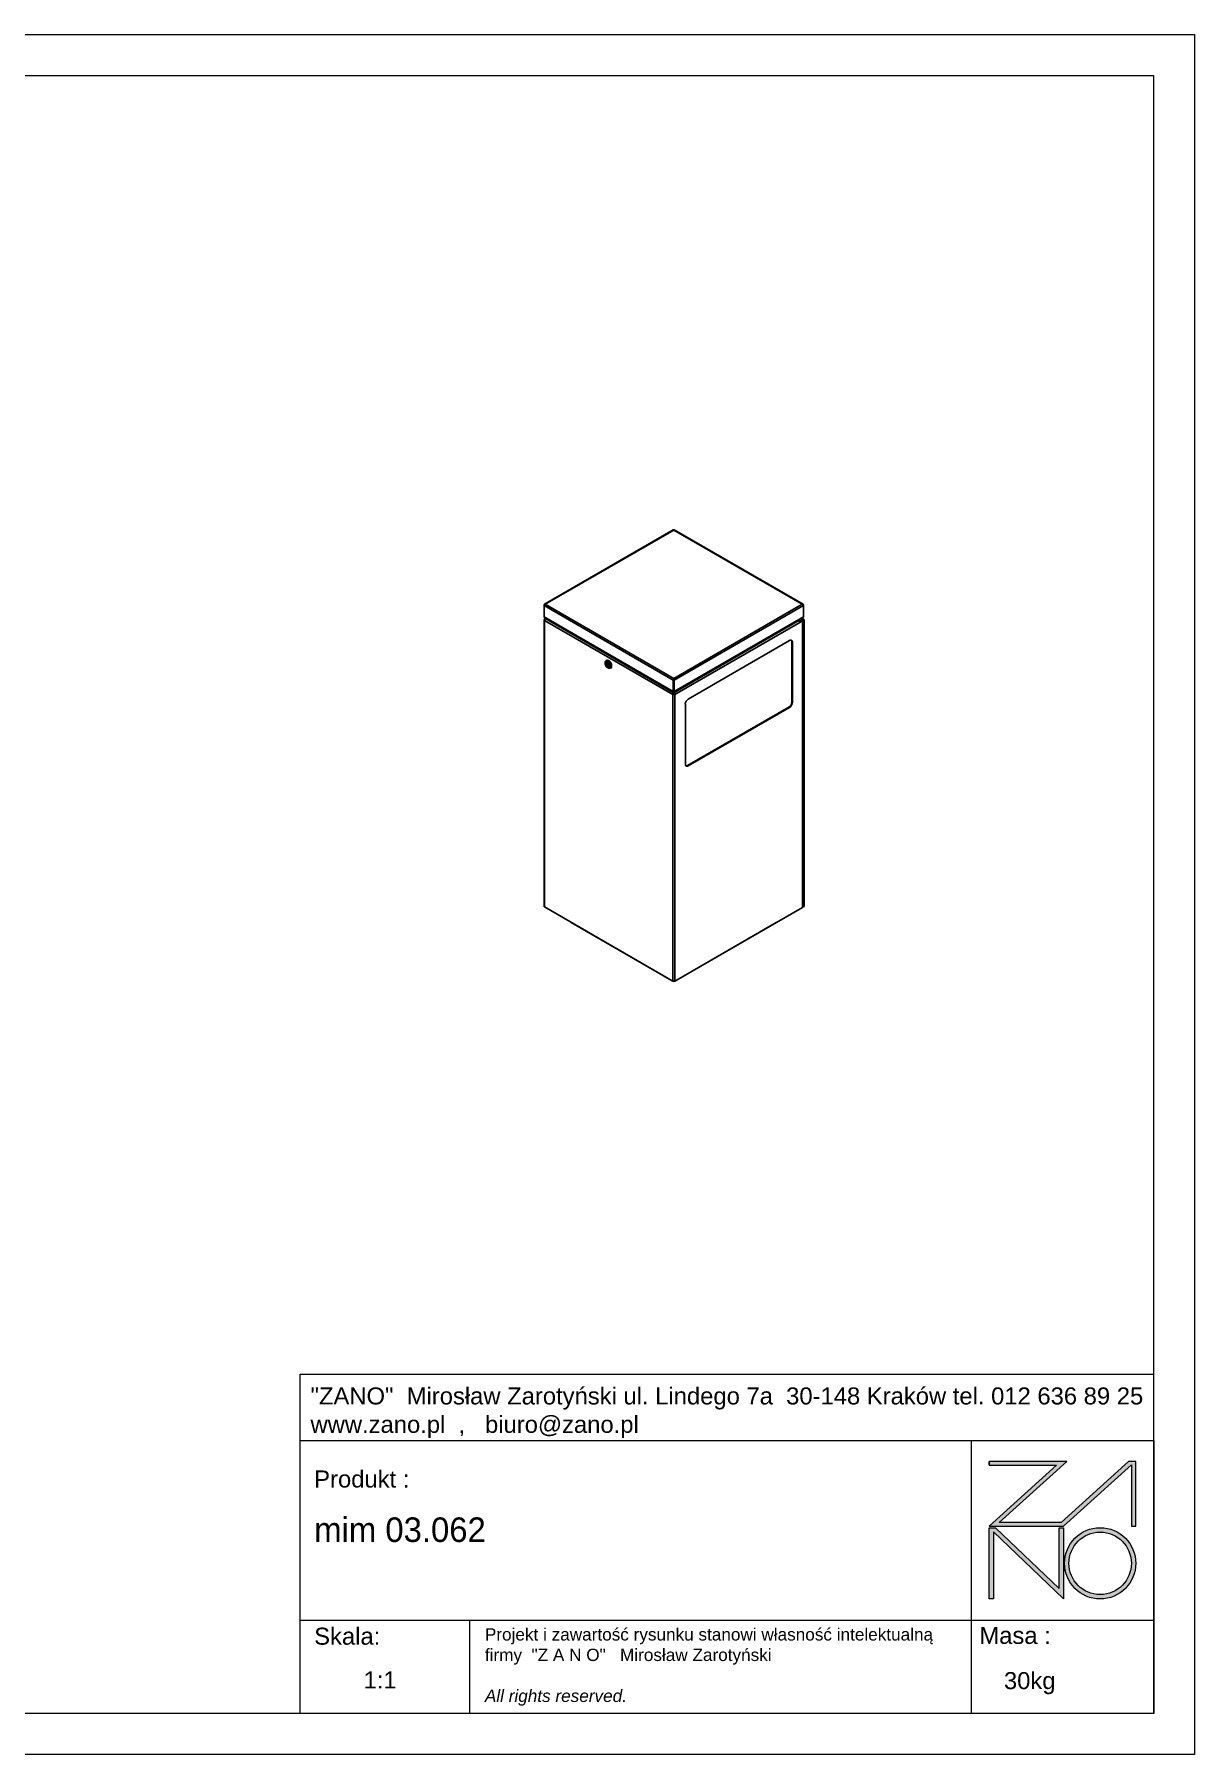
# Model space of a CAD drawing. Header units: millimetres. Extents: x -2069 to 3871, y -7598 to -3398.
# Drawn here: x 1038 to 3871, y -7598 to -3398 of the extents above; entities that cross this region are included whole.
import ezdxf

# ---------------------------------------------------------------- set-up
doc = ezdxf.new("R2010")
doc.units = ezdxf.units.MM
doc.layers.add('tabelka', color=155, linetype='Continuous')

# ---------------------------------------------------------------- blocks, each defined once
blk = doc.blocks.new('zano')
at = {"layer": 'Defpoints', "lineweight": 5}
for points in [[(6270.2, 3716.2), (6270.2, 3707.4), (6434.8, 3707.4), (6270.2, 3558.4), (6452.4, 3558.4), (6617.9, 3708.2), (6617.9, 3558.4), (6628.6, 3558.4), (6628.6, 3716.2), (6610.7, 3716.2), (6446.1, 3567.2), (6295.4, 3567.2), (6459.9, 3716.2), (6270.2, 3716.2), (6270.2, 3707.4)], [(6270.2, 3554.4), (6286.2, 3554.4), (6441.7, 3405.6), (6441.7, 3554.4), (6452.4, 3554.4), (6452.4, 3380.5), (6281, 3544.6), (6281, 3380.5), (6270.2, 3380.5)]]:
    blk.add_hatch(color=251, dxfattribs=at).paths.add_polyline_path(points)
h = blk.add_hatch(color=251, dxfattribs=at)
h.paths.add_polyline_path([(6454.7, 3467.4, 1), (6628.6, 3467.4, 1)])
h.paths.add_polyline_path([(6617.9, 3467.4, -1), (6465.4, 3467.4, -1)], flags=16)
at = {"layer": 'Defpoints', "color": 251, "lineweight": 5}
blk.add_lwpolyline([(6434.8, 3707.4), (6270.2, 3558.4), (6452.4, 3558.4), (6617.9, 3708.2), (6617.9, 3558.4), (6628.6, 3558.4), (6628.6, 3716.2), (6610.7, 3716.2), (6446.1, 3567.2), (6295.4, 3567.2), (6459.9, 3716.2), (6270.2, 3716.2), (6270.2, 3707.4), (6432.1, 3707.4)], dxfattribs=at)
for points in [[(6270.2, 3716.2), (6270.2, 3707.4), (6434.8, 3707.4), (6270.2, 3558.4), (6452.4, 3558.4), (6617.9, 3708.2), (6617.9, 3558.4), (6628.6, 3558.4), (6628.6, 3716.2), (6610.7, 3716.2), (6446.1, 3567.2), (6295.4, 3567.2), (6459.9, 3716.2), (6270.2, 3716.2), (6270.2, 3707.4)], [(6270.2, 3554.4), (6286.2, 3554.4), (6441.7, 3405.6), (6441.7, 3554.4), (6452.4, 3554.4), (6452.4, 3380.5), (6281, 3544.6), (6281, 3380.5), (6270.2, 3380.5)]]:
    blk.add_lwpolyline(points, close=True, dxfattribs=at)
for radius in [87, 76.3]:
    blk.add_circle((6541.7, 3467.4), radius, dxfattribs=at)
blk = doc.blocks.new('TABELA')
at = {"layer": 'tabelka', "lineweight": 5}
for p, q in [((4587.4, 3929.4), (6672.4, 3929.4)), ((4587.4, 3767.6), (4587.4, 3929.4)), ((4587.4, 3929.4), (6672.4, 3929.4)), ((6226.5, 3767.6), (6226.5, 3329)), ((4587.4, 3329), (6672.4, 3329)), ((5001.6, 3329), (5001.6, 3100.4)), ((6226.5, 3329), (6226.5, 3100.4))]:
    blk.add_line(p, q, dxfattribs=at)
blk.add_lwpolyline([(4587.4, 3767.6), (6672.4, 3767.6), (6672.4, 3100.4), (4587.4, 3100.4)], close=True, dxfattribs=at)
blk.add_blockref('zano', (0, 0))
at = {"layer": 'tabelka', "lineweight": 5, "attachment_point": 1}
for s, insert, char_height, width in [('{\\fArial|b0|i0|c238|p34;"ZANO"  Mirosław Zarotyński ul. Lindego 7a  30-148 Kraków tel. 012 636 89 25\\Pwww.zano.pl  ,   biuro@zano.pl}', (4613, 3896.9), 41.595, 2040.38), ('{\\fArial|b0|i0|c238|p34;Produkt : }', (4622, 3694.1), 41.595, 265.273), ('{\\fCentury Gothic|b0|i0|c238|p34;mim 03.062}', (4622, 3579.5), 60, 713.135), ('{\\fArial|b0|i0|c238|p34;Skala: }', (4622, 3310.3), 41.595, 191.675), ('{\\fArial|b0|i0|c238|p34;Masa :}', (6246.7, 3312.2), 41.595, 200.457), ('{\\fArial|b0|i0|c238|p34;1:1}', (4742.5, 3203.5), 41.595, 42.482), ('{\\fArial|b0|i0|c238|p34;30kg}', (6306.7, 3201.8), 41.595, 42.482)]:
    blk.add_mtext(s, dxfattribs=dict(at, insert=insert, char_height=char_height, width=width))
at = {"layer": 'tabelka', "color": 1, "lineweight": 5, "insert": (5038.9, 3308.9), "char_height": 30, "width": 1186.12, "attachment_point": 1}
blk.add_mtext('{\\fArial|b0|i0|c0|p34;Projekt i zawartość rysunku stanowi własność intelektualną firmy \\fArial|b0|i0|c238|p34; "Z A N O"   Mirosław Zarotyński\\fArial|b0|i1|c238|p34;\\P\\PAll rights reserved.}', dxfattribs=at)
blk = doc.blocks.new('iyometria')
for p, q in [((11233.6, -143.3), (10918.8, -325)), ((11234.7, -143.7), (10920.7, -324.9)), ((11548.6, -324.9), (11234.7, -143.7)), ((11550.5, -325), (11235.8, -143.3)), ((10917.8, -326.6), (10918.3, -327)), ((10917.8, -326.6), (10917.8, -328.2)), ((11233.4, -510.3), (10917.8, -328.2)), ((10917.8, -355.9), (10917.8, -328.2)), ((10920.7, -324.9), (11234.7, -506.2)), ((11234.7, -506.2), (11548.6, -324.9)), ((11236, -510.3), (11551.6, -328.2)), ((11551.6, -326.6), (11551, -326.9)), ((11551.6, -326.6), (11551.6, -328.2)), ((11551.6, -328.2), (11551.6, -355.9)), ((10917.8, -355.9), (11233.4, -538.1)), ((10917.9, -363.3), (10917.9, -1062.7)), ((10918.9, -357.6), (11233.5, -539.2)), ((10919.9, -362.5), (10918.9, -361.9)), ((11232.2, -545.6), (10918.9, -364.8)), ((10918.9, -364.8), (10918.9, -1064.1)), ((10921.7, -359.2), (10919.9, -360.2)), ((10921.9, -360.2), (10922.7, -359.8)), ((10923.5, -360.2), (10921.9, -360.2)), ((10921.9, -360.2), (10921.9, -360.8)), ((11234.2, -541), (10921.9, -360.8)), ((10921.9, -360.8), (10924.5, -360.8)), ((11235.2, -541), (11540.1, -365)), ((11235.9, -539.2), (11550.4, -357.6)), ((11236, -538.1), (11551.6, -355.9)), ((11237.1, -545.6), (11542.6, -369.3)), ((11538.9, -364.3), (11540.1, -365)), ((11543.3, -366), (11539.6, -363.8)), ((11543.3, -367.6), (11541.9, -366.8)), ((11542.3, -367.8), (11543, -367.4)), ((11542.6, -369.3), (11549, -365.6)), ((11550.4, -361.9), (11543.3, -366)), ((11550.4, -363.6), (11543.3, -367.6)), ((11543.3, -366), (11543.3, -367.6)), ((11550.4, -361.9), (11546.7, -359.8)), ((11552.1, -361.7), (11547.7, -359.2)), ((11549, -365.6), (11547.9, -365)), ((11549, -365.6), (11549, -1065)), ((11550, -1063.5), (11550, -364.2)), ((11550.4, -363.6), (11550.4, -361.9)), ((11551.5, -364.2), (11550.4, -363.6)), ((11552.9, -363.3), (11551.5, -364.2)), ((11551.5, -1063.5), (11551.5, -364.2)), ((11552.9, -1062.7), (11552.9, -363.3)), ((11517.5, -413.6), (11270, -556.4)), ((11517.5, -413.6), (11518.9, -412.9)), ((11518.9, -412.9), (11520.2, -412.6)), ((11520.2, -412.6), (11521.4, -412.7)), ((11521.4, -412.7), (11522.5, -413.1)), ((11522.5, -413.1), (11523.4, -413.8)), ((11524.6, -417.6), (11523.2, -416.8)), ((11523.2, -563.8), (11523.2, -416.8)), ((11523.4, -413.8), (11524, -414.8)), ((11524, -414.8), (11524.4, -416.1)), ((11524.4, -416.1), (11524.6, -417.6)), ((11524.6, -564.6), (11524.6, -417.6)), ((11066.9, -467.5), (11066.9, -468.9)), ((11066.9, -469.3), (11067, -467.8)), ((11067.1, -470.8), (11066.9, -469.3)), ((11067, -467.8), (11067.3, -466.6)), ((11067.3, -467.1), (11067.1, -468.4)), ((11067.1, -468.4), (11067.1, -469.9)), ((11067.1, -469.9), (11067.4, -471.4)), ((11067.6, -472.5), (11067.1, -470.8)), ((11067.3, -466.6), (11067.8, -465.6)), ((11067.8, -466.1), (11067.3, -467.1)), ((11067.4, -471.4), (11067.9, -473.1)), ((11068.2, -474.1), (11067.6, -472.5)), ((11068.6, -465.3), (11067.8, -466.1)), ((11067.8, -465.6), (11068, -465.4)), ((11067.9, -473.1), (11068.6, -474.7)), ((11069.1, -475.7), (11068.2, -474.1)), ((11068.3, -470.1), (11068.4, -468.9)), ((11068.5, -471.5), (11068.3, -470.1)), ((11068.4, -468.9), (11068.7, -467.9)), ((11069, -473), (11068.5, -471.5)), ((11069.5, -464.9), (11068.6, -465.3)), ((11068.6, -474.7), (11069.6, -476.2)), ((11068.7, -467.9), (11069.2, -467.1)), ((11069.3, -462.5), (11068.8, -462.8)), ((11069.6, -474.4), (11069, -473)), ((11069.3, -468.2), (11069.1, -469.2)), ((11069.1, -469.2), (11069.1, -470.5)), ((11069.1, -470.5), (11069.3, -471.8)), ((11070.2, -477.1), (11069.1, -475.7)), ((11069.2, -467.1), (11070, -466.6)), ((11069.8, -462), (11069.3, -462.3)), ((11070.4, -462.2), (11069.3, -462.5)), ((11069.8, -467.4), (11069.3, -468.2)), ((11069.3, -471.8), (11069.8, -473.2)), ((11070.6, -464.8), (11069.5, -464.9)), ((11070.5, -475.7), (11069.6, -474.4)), ((11069.6, -476.2), (11070.7, -477.5)), ((11070.3, -466.9), (11069.8, -467.4)), ((11069.8, -473.2), (11070.5, -474.5)), ((11070, -466.6), (11070.9, -466.4)), ((11071.4, -478.4), (11070.2, -477.1)), ((11071.7, -462.1), (11070.4, -462.2)), ((11070.5, -474.5), (11071.4, -475.7)), ((11071.5, -476.8), (11070.5, -475.7)), ((11071.8, -465), (11070.6, -464.8)), ((11070.7, -477.5), (11071.9, -478.7)), ((11070.9, -466.4), (11072, -466.5)), ((11071, -470.1), (11074.2, -468.3)), ((11071, -470.1), (11075.7, -469.7)), ((11071, -470.5), (11075.3, -475.8)), ((11075, -470.4), (11071.4, -470.8)), ((11071.4, -470.8), (11075, -475.3)), ((11071.4, -475.7), (11072.4, -476.7)), ((11072.6, -479.4), (11071.4, -478.4)), ((11072.6, -477.7), (11071.5, -476.8)), ((11073, -462.5), (11071.7, -462.1)), ((11073.1, -465.5), (11071.8, -465)), ((11071.9, -478.7), (11073.1, -479.5)), ((11072, -466.5), (11073.1, -467)), ((11072.4, -476.7), (11073.5, -477.5)), ((11073.7, -478.4), (11072.6, -477.7)), ((11073.9, -480.1), (11072.6, -479.4)), ((11072.9, -467.2), (11073, -468.2)), ((11074.4, -463.1), (11073, -462.5)), ((11073, -468.2), (11073.1, -469)), ((11073.3, -465.7), (11073.1, -465.5)), ((11073.1, -467), (11074.2, -467.8)), ((11073.1, -479.5), (11074.4, -480.1)), ((11073.2, -465.2), (11074.4, -466.1)), ((11073.2, -479.8), (11074.4, -480.4)), ((11073.5, -477.5), (11074.5, -477.9)), ((11074.8, -478.7), (11073.7, -478.4)), ((11075.1, -480.5), (11073.9, -480.1)), ((11074.2, -467.8), (11075.2, -468.8)), ((11074.5, -468.3), (11074.2, -468.3)), ((11075.7, -464), (11074.4, -463.1)), ((11074.4, -466.1), (11075.6, -467.2)), ((11074.4, -480.1), (11075.6, -480.3)), ((11074.5, -477.9), (11075.5, -478)), ((11074.5, -480.5), (11075.8, -481.1)), ((11075.2, -462.5), (11074.8, -462.3)), ((11075.7, -478.7), (11074.8, -478.7)), ((11075, -475.3), (11075, -470.4)), ((11075.3, -462.4), (11075.1, -462.3)), ((11076.3, -480.6), (11075.1, -480.5)), ((11075.2, -468.8), (11076.1, -470.1)), ((11075.4, -462.5), (11075.3, -462.4)), ((11075.6, -462.6), (11075.4, -462.5)), ((11075.5, -478), (11076.4, -477.8)), ((11075.6, -467.2), (11076.8, -468.6)), ((11075.6, -480.3), (11076.7, -480.2)), ((11077.1, -465.2), (11075.7, -464)), ((11075.7, -469.7), (11075.7, -476)), ((11075.7, -476), (11077.7, -474.9)), ((11076.6, -478.3), (11075.7, -478.7)), ((11075.8, -481.1), (11077.2, -481.4)), ((11076.1, -470.1), (11076.9, -471.4)), ((11077.3, -480.4), (11076.3, -480.6)), ((11076.4, -477.8), (11076.6, -477.8)), ((11077.2, -477.7), (11076.6, -478.3)), ((11076.6, -477.8), (11076.7, -477.7)), ((11076.7, -480.2), (11077.6, -479.8)), ((11076.8, -468.6), (11077.7, -470.1)), ((11076.9, -471.4), (11077.5, -472.9)), ((11078.3, -466.7), (11077.1, -465.2)), ((11077.2, -475.1), (11077.4, -475.2)), ((11077.7, -476.7), (11077.2, -477.7)), ((11077.2, -481.4), (11078.4, -481.4)), ((11077.5, -480.2), (11077.3, -480.4)), ((11077.4, -475.2), (11077.7, -475.4)), ((11077.5, -472.9), (11077.8, -474.3)), ((11078.2, -479.8), (11077.5, -480.2)), ((11077.6, -479.8), (11078.3, -479)), ((11077.7, -470.1), (11078.5, -471.7)), ((11077.9, -475.6), (11077.7, -476.7)), ((11077.8, -474.3), (11077.9, -475.6)), ((11078.9, -478.9), (11078.2, -479.8)), ((11079.4, -468.3), (11078.3, -466.7)), ((11078.3, -479), (11078.9, -478)), ((11078.4, -481.4), (11079.5, -481.1)), ((11078.5, -471.7), (11079.1, -473.3)), ((11078.9, -478), (11079, -477.2)), ((11079.3, -477.8), (11078.9, -478.9)), ((11079.1, -473.3), (11079.4, -474.9)), ((11079.5, -476.4), (11079.3, -477.8)), ((11080.4, -470), (11079.4, -468.3)), ((11079.4, -474.9), (11079.5, -476.4)), ((11079.5, -481.1), (11080.4, -480.4)), ((11080, -481), (11080.6, -480.6)), ((11081.1, -471.7), (11080.4, -470)), ((11080.4, -480.4), (11081.1, -479.5)), ((11081.6, -473.5), (11081.1, -471.7)), ((11081.1, -479.5), (11081.6, -478.3)), ((11081.9, -475.2), (11081.6, -473.5)), ((11081.6, -478.3), (11081.9, -476.8)), ((11081.9, -476.8), (11081.9, -475.2)), ((11233.6, -544.8), (11232.2, -545.6)), ((11232.2, -1245), (11232.2, -545.6)), ((11233.4, -510.3), (11234.4, -509.7)), ((11233.4, -538.1), (11233.4, -510.3)), ((11234.4, -537.5), (11233.4, -538.1)), ((11234.2, -538.9), (11234.2, -541)), ((11234.2, -541), (11234.2, -542.7)), ((11234.3, -545), (11234.3, -538.8)), ((11234.4, -509.7), (11234.4, -537.5)), ((11234.4, -538.7), (11234.4, -537.5)), ((11234.4, -537.5), (11234.4, -537.5)), ((11234.7, -507.4), (11234.7, -506.2)), ((11236, -510.3), (11234.9, -509.7)), ((11234.9, -509.7), (11234.9, -537.5)), ((11234.9, -537.5), (11236, -538.1)), ((11234.9, -538.7), (11234.9, -537.5)), ((11234.9, -537.5), (11235.1, -537.8)), ((11234.9, -537.5), (11234.9, -537.5)), ((11235.2, -541), (11235.2, -538.9)), ((11235.2, -541), (11235.2, -542.7)), ((11235.7, -544.8), (11237.1, -545.6)), ((11236, -510.3), (11236, -538.1)), ((11237.1, -545.6), (11237.1, -1245)), ((11263, -568.7), (11263, -715.7)), ((11268.6, -718.9), (11516.1, -576.1)), ((11270, -719.7), (11517.5, -576.9)), ((11517.5, -576.9), (11516.1, -576.1)), ((11523.2, -563.8), (11524.6, -564.6)), ((11263.1, -717.2), (11263, -715.7)), ((11263.5, -718.5), (11263.1, -717.2)), ((11264.1, -719.5), (11263.5, -718.5)), ((11265, -720.2), (11264.1, -719.5)), ((11266.1, -720.6), (11265, -720.2)), ((11267.3, -720.7), (11266.1, -720.6)), ((11268.6, -720.4), (11267.3, -720.7)), ((11268.6, -718.9), (11270, -719.7)), ((11270, -719.7), (11268.6, -720.4)), ((10918.9, -1064.1), (11232.2, -1245)), ((11549, -1065), (11237.1, -1245)), ((11550, -1062.7), (11551.5, -1063.5)), ((11552.9, -1062.7), (11551.5, -1063.5)), ((10984.4, -1102.3), (10984.4, -1101.9)), ((11230.8, -1244.6), (10984.4, -1102.3)), ((11485, -1102.3), (11238.6, -1244.6)), ((11485, -1101.9), (11485, -1102.3)), ((11230.8, -1244.6), (11230.8, -1244.2)), ((11238.6, -1244.2), (11238.6, -1244.6))]:
    blk.add_line(p, q)
for centre, radius, start, end in [((10919.5, -363.3), 1.53, 110.7833, 249.2166), ((11537.2, -369.5), 5.38, 2.6058, 57.3943), ((11548.4, -364.1), 1.58, 291.3997, 11.5433), ((11551.4, -363.1), 1.53, 350.7861, 129.2031), ((11550.8, -364.1), 0.655, 350.7881, 129.2032), ((11517.8, -416.4), 5.39, 355.454, 42.7623), ((11071.5, -466.9), 5.06, 60.8994, 115.4363), ((11072.1, -466.5), 5.05, 56.8911, 115.9707), ((11072.6, -467), 5.67, 131.5318, 184.1748), ((11070.7, -468.4), 4.06, 52.5991, 131.3485), ((11066.5, -476.3), 12.6, 355.5487, 57.1362), ((11066.3, -476.5), 16, 1.3008, 61.4423), ((11066.6, -476.3), 16.3, 0.1214, 57.9663), ((11076.9, -476.6), 5.39, 305.7503, 4.4724), ((11077.4, -476.3), 5.41, 306.2187, 0.1132), ((11234.7, -540.8), 5.38, 242.6096, 297.3904), ((11234.7, -542.7), 2.31, 242.6097, 297.3901), ((11278.3, -569.4), 15.4, 122.6055, 177.3945), ((11507.8, -563.1), 15.4, 302.6055, 357.3945), ((11509.2, -563.9), 15.4, 302.6055, 357.3945), ((11265.6, -714.5), 5.38, 257.2403, 304.5424), ((10919.7, -1062.5), 1.76, 185.6948, 245.6253), ((11548.3, -1063.4), 1.76, 294.3741, 354.3057), ((11234.3, -1238.2), 7.25, 241.2372, 262.0892), ((11234.7, -1240.2), 5.38, 242.6096, 297.3904), ((11235.1, -1238.2), 7.25, 277.9107, 298.7628)]:
    blk.add_arc(centre, radius, start, end)
for centre, major_axis, ratio, start_param, end_param in [((11071.7, -470.5), (0.78, -0.326), 0.401832, 2.844327, 4.415124), ((11075.4, -470.2), (0.485, 0.538), 0.206014, 0.565949, 2.136745), ((11075.4, -475.1), (-0.33, 0.924), 0.410641, 1.645642, 3.216438)]:
    blk.add_ellipse(centre, major_axis=major_axis, ratio=ratio, start_param=start_param, end_param=end_param)
for points, knots in [([(11233.6, -143.3), (11233.7, -143.3), (11233.9, -143.2), (11234.3, -143.4), (11234.6, -143.6), (11234.7, -143.7)], [0, 0, 0, 0, 0.326399, 0.768073, 1, 1, 1, 1]), ([(11234.7, -143.7), (11234.9, -143.6), (11235.2, -143.3), (11235.6, -143.2), (11235.7, -143.3), (11235.7, -143.3)], [0, 0, 0, 0, 0.442348, 0.884741, 1, 1, 1, 1]), ([(10920.7, -324.9), (10920.4, -324.9), (10919.8, -324.7), (10919, -324.9), (10918.3, -325.4), (10917.9, -326), (10917.8, -326.5), (10917.8, -326.6)], [0, 0, 0, 0, 0.22097, 0.441968, 0.662957, 0.883954, 1, 1, 1, 1]), ([(10917.8, -328.2), (10917.9, -327.9), (10918, -327.4), (10918.6, -326.5), (10919.4, -325.7), (10920.1, -325.2), (10920.6, -325), (10920.7, -324.9)], [0, 0, 0, 0, 0.220977, 0.441966, 0.662961, 0.883954, 1, 1, 1, 1]), ([(11551.6, -326.6), (11551.5, -326.3), (11551.3, -325.7), (11550.7, -325.1), (11550, -324.8), (11549.3, -324.8), (11548.8, -324.9), (11548.6, -324.9)], [0, 0, 0, 0, 0.220977, 0.441966, 0.662962, 0.883954, 1, 1, 1, 1]), ([(11548.6, -324.9), (11548.9, -325.1), (11549.5, -325.4), (11550.4, -326.1), (11551, -326.9), (11551.4, -327.6), (11551.5, -328), (11551.6, -328.2)], [0, 0, 0, 0, 0.220969, 0.441967, 0.662957, 0.883954, 1, 1, 1, 1]), ([(10919, -357.6), (10918.8, -357.4), (10918.3, -357.2), (10918, -356.5), (10917.8, -356.1), (10917.8, -355.9)], [0, 0, 0, 0, 0.352812, 0.803154, 1, 1, 1, 1]), ([(10921.9, -360.2), (10921.7, -360.1), (10921.6, -360.1), (10921.2, -360), (10921, -359.9), (10920.7, -359.9), (10920.5, -360), (10920.2, -360), (10920.1, -360.1), (10919.8, -360.3), (10919.7, -360.3), (10919.4, -360.6), (10919.3, -360.7), (10919.2, -361), (10919.1, -361.2), (10919, -361.5), (10919, -361.7), (10918.9, -361.9)], [0, 0, 0, 0, 0.125, 0.125, 0.25, 0.25, 0.375, 0.375, 0.5, 0.5, 0.625, 0.625, 0.75, 0.75, 0.875, 0.875, 1, 1, 1, 1]), ([(10918.9, -364.8), (10919, -364.6), (10919, -364.4), (10919.1, -364), (10919.2, -363.8), (10919.3, -363.4), (10919.4, -363.3), (10919.7, -362.9), (10919.8, -362.7), (10920.1, -362.3), (10920.2, -362.1), (10920.5, -361.8), (10920.7, -361.6), (10921, -361.3), (10921.2, -361.2), (10921.6, -361), (10921.7, -360.9), (10921.9, -360.8)], [0, 0, 0, 0, 0.125, 0.125, 0.25, 0.25, 0.375, 0.375, 0.5, 0.5, 0.625, 0.625, 0.75, 0.75, 0.875, 0.875, 1, 1, 1, 1]), ([(11551.6, -355.9), (11551.5, -356.2), (11551.2, -356.9), (11550.8, -357.4), (11550.5, -357.5), (11550.4, -357.6)], [0, 0, 0, 0, 0.451017, 0.902106, 1, 1, 1, 1]), ([(11070.4, -467), (11070.4, -466.9), (11070.7, -466.7), (11071.3, -466.6), (11072.2, -466.8), (11072.9, -467.1), (11073.2, -467.2)], [0, 0, 0, 0, 0.132437, 0.414174, 0.714269, 1, 1, 1, 1]), ([(11073.2, -467.2), (11073.3, -467.3), (11073.8, -467.6), (11074.6, -468.3), (11075.5, -469.3), (11076, -470.1), (11076.3, -470.5)], [0, 0, 0, 0, 0.147908, 0.432651, 0.718646, 1, 1, 1, 1]), ([(11080.6, -467.8), (11080.4, -467.6), (11080, -466.8), (11079.1, -465.7), (11077.9, -464.4), (11076.7, -463.3), (11075.9, -462.8), (11075.6, -462.6)], [0, 0, 0, 0, 0.091434, 0.329394, 0.567583, 0.806209, 1, 1, 1, 1]), ([(11076.3, -470.5), (11076.3, -470.5), (11076.6, -470.9), (11077, -471.8), (11077.4, -473), (11077.7, -474.3), (11077.7, -475.4), (11077.6, -476.4), (11077.2, -477.2), (11076.9, -477.6), (11076.7, -477.7), (11076.7, -477.7)], [0, 0, 0, 0, 0.002685, 0.14359, 0.284342, 0.424577, 0.564019, 0.702649, 0.841146, 0.981718, 1, 1, 1, 1]), ([(11082.9, -476), (11082.9, -475.8), (11083, -475.1), (11082.9, -473.8), (11082.5, -472.1), (11081.9, -470.4), (11081.3, -468.9), (11080.7, -468.1), (11080.6, -467.8)], [0, 0, 0, 0, 0.088828, 0.286487, 0.484123, 0.681503, 0.87867, 1, 1, 1, 1]), ([(11234.2, -541), (11234, -541.1), (11233.9, -541.3), (11233.6, -541.5), (11233.5, -541.7), (11233.2, -542), (11233.1, -542.2), (11232.9, -542.6), (11232.8, -542.8), (11232.6, -543.2), (11232.5, -543.5), (11232.4, -543.9), (11232.3, -544.1), (11232.2, -544.6), (11232.2, -544.8), (11232.2, -545.2), (11232.2, -545.4), (11232.2, -545.6)], [0, 0, 0, 0, 0.125, 0.125, 0.25, 0.25, 0.375, 0.375, 0.5, 0.5, 0.625, 0.625, 0.75, 0.75, 0.875, 0.875, 1, 1, 1, 1]), ([(11234.7, -506.2), (11234.5, -506.4), (11234.1, -506.8), (11233.6, -507.7), (11233.3, -508.8), (11233.3, -509.7), (11233.3, -510.2), (11233.4, -510.3)], [0, 0, 0, 0, 0.220971, 0.441967, 0.662956, 0.883954, 1, 1, 1, 1]), ([(11233.4, -538.1), (11233.3, -538.3), (11233.2, -538.8), (11233.4, -539.2), (11233.7, -539.2), (11234.1, -539), (11234.3, -538.8), (11234.4, -538.7)], [0, 0, 0, 0, 0.225344, 0.450723, 0.676106, 0.901485, 1, 1, 1, 1]), ([(11234.2, -542.7), (11234.1, -542.8), (11234, -542.9), (11233.8, -543.1), (11233.8, -543.2), (11233.7, -543.4), (11233.7, -543.5), (11233.6, -543.7), (11233.6, -543.8), (11233.6, -544), (11233.6, -544.1), (11233.6, -544.4), (11233.6, -544.6), (11233.6, -544.8)], [0, 0, 0, 0, 0.25, 0.25, 0.375, 0.375, 0.5, 0.5, 0.625, 0.625, 0.75, 0.75, 1, 1, 1, 1]), ([(11234.4, -537.5), (11234.3, -537.6), (11234.2, -537.8), (11234.2, -537.9), (11234.3, -537.8), (11234.4, -537.6), (11234.4, -537.5)], [0, 0, 0, 0, 0.274284, 0.529253, 0.784166, 1, 1, 1, 1]), ([(11234.7, -507.4), (11234.6, -507.5), (11234.5, -507.8), (11234.3, -508.4), (11234.3, -509), (11234.3, -509.5), (11234.4, -509.7), (11234.4, -509.7)], [0, 0, 0, 0, 0.2390791, 0.4781553, 0.7171444, 0.9561235, 1, 1, 1, 1]), ([(11236, -510.3), (11236, -510), (11236.1, -509.3), (11235.9, -508.3), (11235.5, -507.3), (11235.1, -506.6), (11234.8, -506.3), (11234.7, -506.2)], [0, 0, 0, 0, 0.220977, 0.441966, 0.662962, 0.883954, 1, 1, 1, 1]), ([(11234.9, -509.7), (11235, -509.5), (11235.1, -509.1), (11235, -508.5), (11234.9, -507.9), (11234.8, -507.6), (11234.7, -507.4), (11234.7, -507.4)], [0, 0, 0, 0, 0.239086, 0.47816, 0.717143, 0.95613, 1, 1, 1, 1]), ([(11235.1, -537.8), (11235.1, -537.9), (11235.2, -537.9), (11235.1, -537.7), (11235, -537.6), (11234.9, -537.5)], [0, 0, 0, 0, 0.058566, 0.568353, 1, 1, 1, 1]), ([(11234.9, -538.7), (11235.1, -538.9), (11235.4, -539.2), (11235.9, -539.2), (11236.1, -539), (11236.1, -538.5), (11236, -538.2), (11236, -538.1)], [0, 0, 0, 0, 0.225342, 0.45072, 0.676102, 0.901485, 1, 1, 1, 1]), ([(11237.1, -545.6), (11237.2, -545.4), (11237.2, -545.2), (11237.1, -544.8), (11237.1, -544.6), (11237, -544.1), (11237, -543.9), (11236.8, -543.5), (11236.8, -543.2), (11236.6, -542.8), (11236.5, -542.6), (11236.2, -542.2), (11236.1, -542), (11235.9, -541.7), (11235.7, -541.5), (11235.5, -541.3), (11235.3, -541.1), (11235.2, -541)], [0, 0, 0, 0, 0.125, 0.125, 0.25, 0.25, 0.375, 0.375, 0.5, 0.5, 0.625, 0.625, 0.75, 0.75, 0.875, 0.875, 1, 1, 1, 1]), ([(11235.7, -544.8), (11235.8, -544.6), (11235.8, -544.4), (11235.8, -544.1), (11235.8, -544), (11235.7, -543.8), (11235.7, -543.7), (11235.6, -543.5), (11235.6, -543.4), (11235.5, -543.2), (11235.5, -543.1), (11235.4, -542.9), (11235.3, -542.8), (11235.2, -542.7)], [0, 0, 0, 0, 0.25, 0.25, 0.375, 0.375, 0.5, 0.5, 0.625, 0.625, 0.75, 0.75, 1, 1, 1, 1])]:
    blk.add_open_spline(points, degree=3, knots=knots)

msp = doc.modelspace()

# ---------------------------------------------------------------- linework, layer by layer
at = {"layer": 'tabelka', "lineweight": 5}
for points in [[(-2068.7, -3398.2), (3871.3, -3398.2), (3871.3, -7598.2), (-2068.7, -7598.2)], [(-1968.7, -3498.2), (3771.3, -3498.2), (3771.3, -7498.2), (-1968.7, -7498.2)]]:
    msp.add_lwpolyline(points, close=True, dxfattribs=at)

# ---------------------------------------------------------------- block references
for name, p in [('iyometria', (-8635.55, -4464.55)), ('TABELA', (-2901.08, -10598.6))]:
    msp.add_blockref(name, p)

doc.saveas('drawing.dxf')
